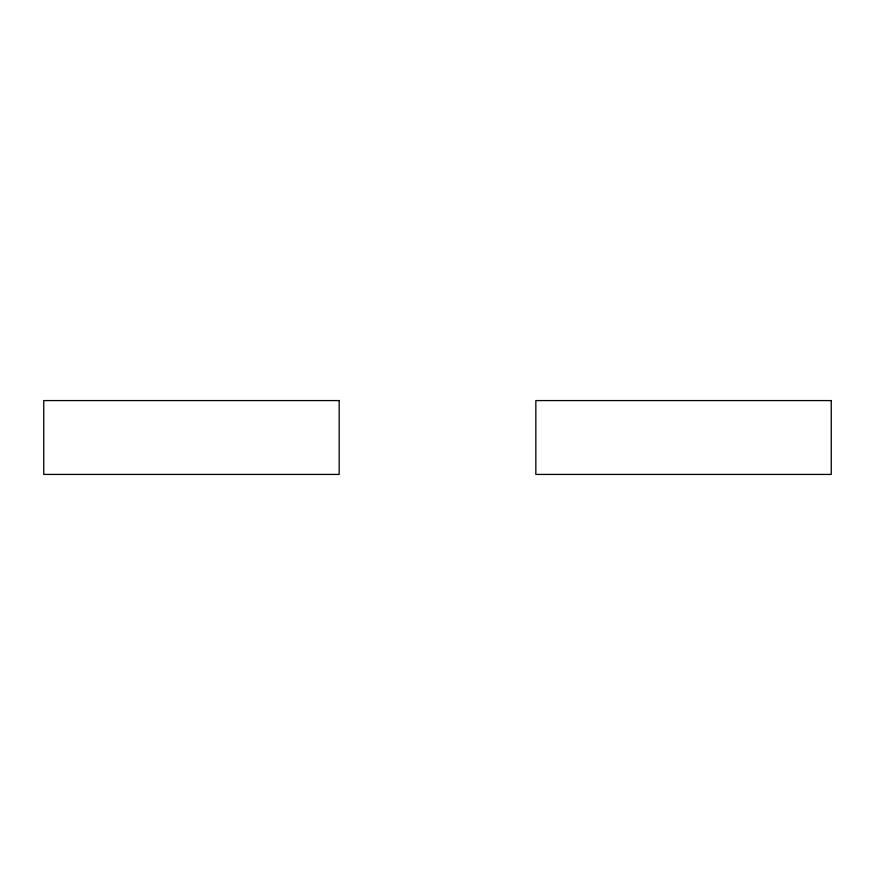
<?xml version="1.0" encoding="UTF-8"?>
<svg xmlns="http://www.w3.org/2000/svg" width="875" height="875" viewBox="0 0 875 875"><rect width="100%" height="100%" fill="white"/><g stroke="black" fill="none" stroke-linecap="round" stroke-linejoin="round"><path stroke-width="1.31" d="M339.161 400.575L43.75 400.575L43.75 474.425L339.161 474.425L339.161 400.575M831.25 400.575L535.839 400.575L535.839 474.425L831.25 474.425L831.25 400.575"/></g></svg>
